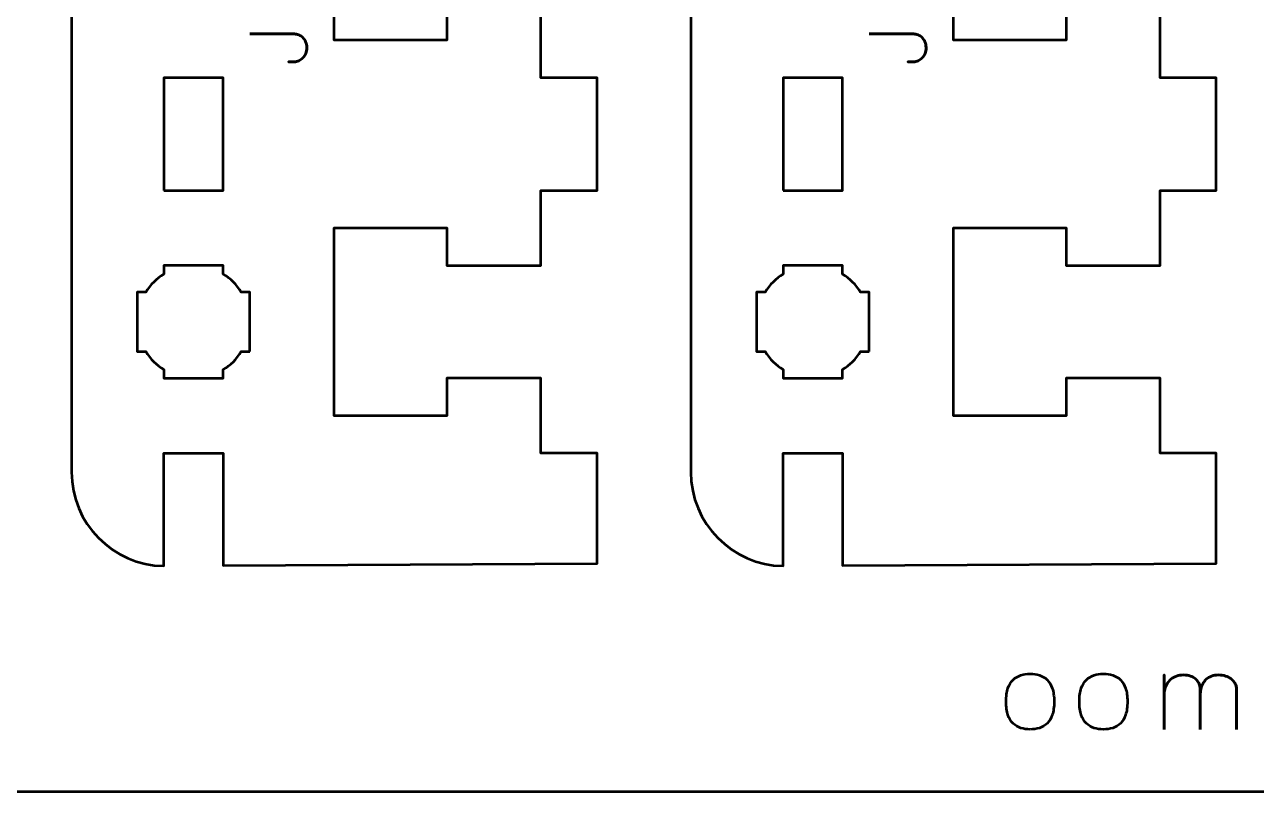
# Model space of a CAD drawing. Header units: centimetres. Extents: x -21 to 0, y -29.7 to 0.
# Drawn here: x -10.5 to -3.94, y -29.7 to -25.62 of the extents above; entities that cross this region are included whole.
import ezdxf

# ---------------------------------------------------------------- set-up
doc = ezdxf.new("R2010")
doc.units = ezdxf.units.CM
doc.header["$MEASUREMENT"] = 0
doc.layers.add('Layer 1', color=7, linetype='Continuous')

msp = doc.modelspace()

# ---------------------------------------------------------------- linework, layer by layer
at = {"layer": 'Layer 1', "color": 1, "lineweight": 53}
msp.add_open_spline([(-21.00003, -29.19995), (-21.00003, -29.19995), (-21.00003, -0.49992), (-21.00003, -0.49992), (-21.00003, -0.49992), (-21.00003, -0.22295), (-20.77694, 0.00004), (-20.49994, 0.00004), (-20.49994, 0.00004), (-20.49994, 0.00004), (-0.50008, 0.00004), (-0.50008, 0.00004), (-0.50008, 0.00004), (-0.22294, 0.00004), (0.00002, -0.22295), (0.00002, -0.49992), (0.00002, -0.49992), (0.00002, -0.49992), (0.00002, -29.19995), (0.00002, -29.19995), (0.00002, -29.19995), (0.00002, -29.47695), (-0.22294, -29.70004), (-0.50008, -29.70004), (-0.50008, -29.70004), (-0.50008, -29.70004), (-20.49994, -29.70004), (-20.49994, -29.70004), (-20.49994, -29.70004), (-20.77694, -29.70004), (-21.00003, -29.47695), (-21.00003, -29.19995)], degree=3, knots=[0, 0, 0, 0, 0.125, 0.125, 0.125, 0.125, 0.25, 0.25, 0.25, 0.25, 0.375, 0.375, 0.375, 0.375, 0.5, 0.5, 0.5, 0.5, 0.625, 0.625, 0.625, 0.625, 0.75, 0.75, 0.75, 0.75, 0.875, 0.875, 0.875, 0.875, 1, 1, 1, 1], dxfattribs=at)
at = {"layer": 'Layer 1', "lineweight": 53}
for points, knots in [([(-10.24999, -28.00011), (-10.24999, -28.27327), (-10.03079, -28.49533), (-9.75874, -28.50001), (-9.75874, -28.50001), (-9.75874, -28.50001), (-9.75874, -27.90011), (-9.75874, -27.90011), (-9.75874, -27.90011), (-9.75874, -27.90011), (-9.44124, -27.90011), (-9.44124, -27.90011), (-9.44124, -27.90011), (-9.44124, -27.90011), (-9.44124, -28.49819), (-9.44124, -28.49819), (-9.44124, -28.49819), (-9.44124, -28.49819), (-7.44999, -28.48761), (-7.44999, -28.48761), (-7.44999, -28.48761), (-7.44999, -28.48761), (-7.44999, -27.90011), (-7.44999, -27.90011), (-7.44999, -27.90011), (-7.44999, -27.90011), (-7.74999, -27.90011), (-7.74999, -27.90011), (-7.74999, -27.90011), (-7.74999, -27.90011), (-7.74999, -27.5001), (-7.74999, -27.5001), (-7.74999, -27.5001), (-7.74999, -27.5001), (-8.24999, -27.5001), (-8.24999, -27.5001), (-8.24999, -27.5001), (-8.24999, -27.5001), (-8.25, -27.7001), (-8.25, -27.7001), (-8.25, -27.7001), (-8.25, -27.7001), (-8.84999, -27.7001), (-8.84999, -27.7001), (-8.84999, -27.7001), (-8.84999, -27.31677), (-8.84999, -27.08342), (-8.84999, -26.70009), (-8.84999, -26.70009), (-8.84999, -26.70009), (-8.25, -26.70009), (-8.25, -26.70009), (-8.25, -26.70009), (-8.25, -26.70009), (-8.24999, -26.90009), (-8.24999, -26.90009), (-8.24999, -26.90009), (-8.24999, -26.90009), (-7.74998, -26.90009), (-7.74998, -26.90009), (-7.74998, -26.90009), (-7.74998, -26.90009), (-7.74999, -26.50008), (-7.74999, -26.50008), (-7.74999, -26.50008), (-7.74999, -26.50008), (-7.44999, -26.50008), (-7.44999, -26.50008), (-7.44999, -26.50008), (-7.44999, -26.50008), (-7.44999, -25.90007), (-7.44999, -25.90007), (-7.44999, -25.90007), (-7.44999, -25.90007), (-7.74999, -25.90007), (-7.74999, -25.90007), (-7.74999, -25.90007), (-7.74999, -25.90007), (-7.74999, -25.50007), (-7.74999, -25.50007), (-7.74999, -25.50007), (-7.74999, -25.50007), (-8.24999, -25.50007), (-8.24999, -25.50007), (-8.24999, -25.50007), (-8.24999, -25.50007), (-8.25, -25.70007), (-8.25, -25.70007), (-8.25, -25.70007), (-8.25, -25.70007), (-8.84999, -25.70007), (-8.84999, -25.70007), (-8.84999, -25.70007), (-8.84999, -25.31673), (-8.84999, -25.08339), (-8.84999, -24.70005), (-8.84999, -24.70005), (-8.84999, -24.70005), (-8.25, -24.70005), (-8.25, -24.70005), (-8.25, -24.70005), (-8.25, -24.70005), (-8.24999, -24.90005), (-8.24999, -24.90005), (-8.24999, -24.90005), (-8.24999, -24.90005), (-7.74998, -24.90005), (-7.74998, -24.90005), (-7.74998, -24.90005), (-7.74998, -24.90005), (-7.74999, -24.50005), (-7.74999, -24.50005), (-7.74999, -24.50005), (-7.74999, -24.50005), (-7.44999, -24.50005), (-7.44999, -24.50005), (-7.44999, -24.50005), (-7.44999, -24.50005), (-7.44999, -23.90004), (-7.44999, -23.90004), (-7.44999, -23.90004), (-7.44999, -23.90004), (-7.74999, -23.90004), (-7.74999, -23.90004), (-7.74999, -23.90004), (-7.74999, -23.90004), (-7.74999, -23.50003), (-7.74999, -23.50003), (-7.74999, -23.50003), (-7.74999, -23.50003), (-8.24999, -23.50003), (-8.24999, -23.50003), (-8.24999, -23.50003), (-8.24999, -23.50003), (-8.25, -23.70003), (-8.25, -23.70003), (-8.25, -23.70003), (-8.25, -23.70003), (-8.84999, -23.70003), (-8.84999, -23.70003), (-8.84999, -23.70003), (-8.84999, -23.3167), (-8.84999, -23.08335), (-8.84999, -22.70002), (-8.84999, -22.70002), (-8.84999, -22.70002), (-8.25, -22.70002), (-8.25, -22.70002), (-8.25, -22.70002), (-8.25, -22.70002), (-8.24999, -22.90002), (-8.24999, -22.90002), (-8.24999, -22.90002), (-8.24999, -22.90002), (-7.74998, -22.90002), (-7.74998, -22.90002), (-7.74998, -22.90002), (-7.74998, -22.90002), (-7.74999, -22.50001), (-7.74999, -22.50001), (-7.74999, -22.50001), (-7.74999, -22.50001), (-7.44999, -22.50001), (-7.44999, -22.50001), (-7.44999, -22.50001), (-7.44999, -22.50001), (-7.44999, -21.9), (-7.44999, -21.9), (-7.44999, -21.9), (-7.44999, -21.9), (-7.74999, -21.9), (-7.74999, -21.9), (-7.74999, -21.9), (-7.74999, -21.9), (-7.74998, -21.9), (-7.74998, -21.9), (-7.74998, -21.9), (-7.74998, -21.9), (-9.44124, -21.9), (-9.44124, -21.9), (-9.44124, -21.9), (-9.44124, -21.9), (-9.44124, -22.50001), (-9.44124, -22.50001), (-9.44124, -22.50001), (-9.44124, -22.50001), (-9.75874, -22.50001), (-9.75874, -22.50001), (-9.75874, -22.50001), (-9.75874, -22.50001), (-9.75874, -21.90011), (-9.75874, -21.90011), (-9.75874, -21.90011), (-10.03079, -21.90479), (-10.24999, -22.12685), (-10.24999, -22.40001)], [0, 0, 0, 0, 0.0204082, 0.0204082, 0.0204082, 0.0204082, 0.0408163, 0.0408163, 0.0408163, 0.0408163, 0.0612245, 0.0612245, 0.0612245, 0.0612245, 0.0816327, 0.0816327, 0.0816327, 0.0816327, 0.1020408, 0.1020408, 0.1020408, 0.1020408, 0.122449, 0.122449, 0.122449, 0.122449, 0.1428571, 0.1428571, 0.1428571, 0.1428571, 0.1632653, 0.1632653, 0.1632653, 0.1632653, 0.1836735, 0.1836735, 0.1836735, 0.1836735, 0.2040816, 0.2040816, 0.2040816, 0.2040816, 0.2244898, 0.2244898, 0.2244898, 0.2244898, 0.244898, 0.244898, 0.244898, 0.244898, 0.2653061, 0.2653061, 0.2653061, 0.2653061, 0.2857143, 0.2857143, 0.2857143, 0.2857143, 0.3061224, 0.3061224, 0.3061224, 0.3061224, 0.3265306, 0.3265306, 0.3265306, 0.3265306, 0.3469388, 0.3469388, 0.3469388, 0.3469388, 0.3673469, 0.3673469, 0.3673469, 0.3673469, 0.3877551, 0.3877551, 0.3877551, 0.3877551, 0.4081633, 0.4081633, 0.4081633, 0.4081633, 0.4285714, 0.4285714, 0.4285714, 0.4285714, 0.4489796, 0.4489796, 0.4489796, 0.4489796, 0.4693878, 0.4693878, 0.4693878, 0.4693878, 0.4897959, 0.4897959, 0.4897959, 0.4897959, 0.5102041, 0.5102041, 0.5102041, 0.5102041, 0.5306122, 0.5306122, 0.5306122, 0.5306122, 0.5510204, 0.5510204, 0.5510204, 0.5510204, 0.5714286, 0.5714286, 0.5714286, 0.5714286, 0.5918367, 0.5918367, 0.5918367, 0.5918367, 0.6122449, 0.6122449, 0.6122449, 0.6122449, 0.6326531, 0.6326531, 0.6326531, 0.6326531, 0.6530612, 0.6530612, 0.6530612, 0.6530612, 0.6734694, 0.6734694, 0.6734694, 0.6734694, 0.6938776, 0.6938776, 0.6938776, 0.6938776, 0.7142857, 0.7142857, 0.7142857, 0.7142857, 0.7346939, 0.7346939, 0.7346939, 0.7346939, 0.755102, 0.755102, 0.755102, 0.755102, 0.7755102, 0.7755102, 0.7755102, 0.7755102, 0.7959184, 0.7959184, 0.7959184, 0.7959184, 0.8163265, 0.8163265, 0.8163265, 0.8163265, 0.8367347, 0.8367347, 0.8367347, 0.8367347, 0.8571429, 0.8571429, 0.8571429, 0.8571429, 0.877551, 0.877551, 0.877551, 0.877551, 0.8979592, 0.8979592, 0.8979592, 0.8979592, 0.9183673, 0.9183673, 0.9183673, 0.9183673, 0.9387755, 0.9387755, 0.9387755, 0.9387755, 0.9591837, 0.9591837, 0.9591837, 0.9591837, 0.9795918, 0.9795918, 0.9795918, 0.9795918, 1, 1, 1, 1]), ([(-6.94999, -28.00011), (-6.94999, -28.27327), (-6.73079, -28.49533), (-6.45874, -28.50001), (-6.45874, -28.50001), (-6.45874, -28.50001), (-6.45874, -27.90011), (-6.45874, -27.90011), (-6.45874, -27.90011), (-6.45874, -27.90011), (-6.14124, -27.90011), (-6.14124, -27.90011), (-6.14124, -27.90011), (-6.14124, -27.90011), (-6.14124, -28.49819), (-6.14124, -28.49819), (-6.14124, -28.49819), (-6.14124, -28.49819), (-4.14999, -28.48761), (-4.14999, -28.48761), (-4.14999, -28.48761), (-4.14999, -28.48761), (-4.14999, -27.90011), (-4.14999, -27.90011), (-4.14999, -27.90011), (-4.14999, -27.90011), (-4.44999, -27.90011), (-4.44999, -27.90011), (-4.44999, -27.90011), (-4.44999, -27.90011), (-4.44999, -27.5001), (-4.44999, -27.5001), (-4.44999, -27.5001), (-4.44999, -27.5001), (-4.94999, -27.5001), (-4.94999, -27.5001), (-4.94999, -27.5001), (-4.94999, -27.5001), (-4.95, -27.7001), (-4.95, -27.7001), (-4.95, -27.7001), (-4.95, -27.7001), (-5.54999, -27.7001), (-5.54999, -27.7001), (-5.54999, -27.7001), (-5.54999, -27.31677), (-5.54999, -27.08342), (-5.54999, -26.70009), (-5.54999, -26.70009), (-5.54999, -26.70009), (-4.95, -26.70009), (-4.95, -26.70009), (-4.95, -26.70009), (-4.95, -26.70009), (-4.94999, -26.90009), (-4.94999, -26.90009), (-4.94999, -26.90009), (-4.94999, -26.90009), (-4.44998, -26.90009), (-4.44998, -26.90009), (-4.44998, -26.90009), (-4.44998, -26.90009), (-4.44999, -26.50008), (-4.44999, -26.50008), (-4.44999, -26.50008), (-4.44999, -26.50008), (-4.14999, -26.50008), (-4.14999, -26.50008), (-4.14999, -26.50008), (-4.14999, -26.50008), (-4.14999, -25.90007), (-4.14999, -25.90007), (-4.14999, -25.90007), (-4.14999, -25.90007), (-4.44999, -25.90007), (-4.44999, -25.90007), (-4.44999, -25.90007), (-4.44999, -25.90007), (-4.44999, -25.50007), (-4.44999, -25.50007), (-4.44999, -25.50007), (-4.44999, -25.50007), (-4.94999, -25.50007), (-4.94999, -25.50007), (-4.94999, -25.50007), (-4.94999, -25.50007), (-4.95, -25.70007), (-4.95, -25.70007), (-4.95, -25.70007), (-4.95, -25.70007), (-5.54999, -25.70007), (-5.54999, -25.70007), (-5.54999, -25.70007), (-5.54999, -25.31673), (-5.54999, -25.08339), (-5.54999, -24.70005), (-5.54999, -24.70005), (-5.54999, -24.70005), (-4.95, -24.70005), (-4.95, -24.70005), (-4.95, -24.70005), (-4.95, -24.70005), (-4.94999, -24.90005), (-4.94999, -24.90005), (-4.94999, -24.90005), (-4.94999, -24.90005), (-4.44998, -24.90005), (-4.44998, -24.90005), (-4.44998, -24.90005), (-4.44998, -24.90005), (-4.44999, -24.50005), (-4.44999, -24.50005), (-4.44999, -24.50005), (-4.44999, -24.50005), (-4.14999, -24.50005), (-4.14999, -24.50005), (-4.14999, -24.50005), (-4.14999, -24.50005), (-4.14999, -23.90004), (-4.14999, -23.90004), (-4.14999, -23.90004), (-4.14999, -23.90004), (-4.44999, -23.90004), (-4.44999, -23.90004), (-4.44999, -23.90004), (-4.44999, -23.90004), (-4.44999, -23.50003), (-4.44999, -23.50003), (-4.44999, -23.50003), (-4.44999, -23.50003), (-4.94999, -23.50003), (-4.94999, -23.50003), (-4.94999, -23.50003), (-4.94999, -23.50003), (-4.95, -23.70003), (-4.95, -23.70003), (-4.95, -23.70003), (-4.95, -23.70003), (-5.54999, -23.70003), (-5.54999, -23.70003), (-5.54999, -23.70003), (-5.54999, -23.3167), (-5.54999, -23.08335), (-5.54999, -22.70002), (-5.54999, -22.70002), (-5.54999, -22.70002), (-4.95, -22.70002), (-4.95, -22.70002), (-4.95, -22.70002), (-4.95, -22.70002), (-4.94999, -22.90002), (-4.94999, -22.90002), (-4.94999, -22.90002), (-4.94999, -22.90002), (-4.44998, -22.90002), (-4.44998, -22.90002), (-4.44998, -22.90002), (-4.44998, -22.90002), (-4.44999, -22.50001), (-4.44999, -22.50001), (-4.44999, -22.50001), (-4.44999, -22.50001), (-4.14999, -22.50001), (-4.14999, -22.50001), (-4.14999, -22.50001), (-4.14999, -22.50001), (-4.14999, -21.9), (-4.14999, -21.9), (-4.14999, -21.9), (-4.14999, -21.9), (-4.44999, -21.9), (-4.44999, -21.9), (-4.44999, -21.9), (-4.44999, -21.9), (-4.44998, -21.9), (-4.44998, -21.9), (-4.44998, -21.9), (-4.44998, -21.9), (-6.14124, -21.9), (-6.14124, -21.9), (-6.14124, -21.9), (-6.14124, -21.9), (-6.14124, -22.50001), (-6.14124, -22.50001), (-6.14124, -22.50001), (-6.14124, -22.50001), (-6.45874, -22.50001), (-6.45874, -22.50001), (-6.45874, -22.50001), (-6.45874, -22.50001), (-6.45874, -21.90011), (-6.45874, -21.90011), (-6.45874, -21.90011), (-6.73079, -21.90479), (-6.94999, -22.12685), (-6.94999, -22.40001)], [0, 0, 0, 0, 0.0204082, 0.0204082, 0.0204082, 0.0204082, 0.0408163, 0.0408163, 0.0408163, 0.0408163, 0.0612245, 0.0612245, 0.0612245, 0.0612245, 0.0816327, 0.0816327, 0.0816327, 0.0816327, 0.1020408, 0.1020408, 0.1020408, 0.1020408, 0.122449, 0.122449, 0.122449, 0.122449, 0.1428571, 0.1428571, 0.1428571, 0.1428571, 0.1632653, 0.1632653, 0.1632653, 0.1632653, 0.1836735, 0.1836735, 0.1836735, 0.1836735, 0.2040816, 0.2040816, 0.2040816, 0.2040816, 0.2244898, 0.2244898, 0.2244898, 0.2244898, 0.244898, 0.244898, 0.244898, 0.244898, 0.2653061, 0.2653061, 0.2653061, 0.2653061, 0.2857143, 0.2857143, 0.2857143, 0.2857143, 0.3061224, 0.3061224, 0.3061224, 0.3061224, 0.3265306, 0.3265306, 0.3265306, 0.3265306, 0.3469388, 0.3469388, 0.3469388, 0.3469388, 0.3673469, 0.3673469, 0.3673469, 0.3673469, 0.3877551, 0.3877551, 0.3877551, 0.3877551, 0.4081633, 0.4081633, 0.4081633, 0.4081633, 0.4285714, 0.4285714, 0.4285714, 0.4285714, 0.4489796, 0.4489796, 0.4489796, 0.4489796, 0.4693878, 0.4693878, 0.4693878, 0.4693878, 0.4897959, 0.4897959, 0.4897959, 0.4897959, 0.5102041, 0.5102041, 0.5102041, 0.5102041, 0.5306122, 0.5306122, 0.5306122, 0.5306122, 0.5510204, 0.5510204, 0.5510204, 0.5510204, 0.5714286, 0.5714286, 0.5714286, 0.5714286, 0.5918367, 0.5918367, 0.5918367, 0.5918367, 0.6122449, 0.6122449, 0.6122449, 0.6122449, 0.6326531, 0.6326531, 0.6326531, 0.6326531, 0.6530612, 0.6530612, 0.6530612, 0.6530612, 0.6734694, 0.6734694, 0.6734694, 0.6734694, 0.6938776, 0.6938776, 0.6938776, 0.6938776, 0.7142857, 0.7142857, 0.7142857, 0.7142857, 0.7346939, 0.7346939, 0.7346939, 0.7346939, 0.755102, 0.755102, 0.755102, 0.755102, 0.7755102, 0.7755102, 0.7755102, 0.7755102, 0.7959184, 0.7959184, 0.7959184, 0.7959184, 0.8163265, 0.8163265, 0.8163265, 0.8163265, 0.8367347, 0.8367347, 0.8367347, 0.8367347, 0.8571429, 0.8571429, 0.8571429, 0.8571429, 0.877551, 0.877551, 0.877551, 0.877551, 0.8979592, 0.8979592, 0.8979592, 0.8979592, 0.9183673, 0.9183673, 0.9183673, 0.9183673, 0.9387755, 0.9387755, 0.9387755, 0.9387755, 0.9591837, 0.9591837, 0.9591837, 0.9591837, 0.9795918, 0.9795918, 0.9795918, 0.9795918, 1, 1, 1, 1]), ([(-9.75874, -26.50008), (-9.75874, -26.50008), (-9.75874, -25.90007), (-9.75874, -25.90007), (-9.75874, -25.90007), (-9.75874, -25.90007), (-9.44124, -25.90007), (-9.44124, -25.90007), (-9.44124, -25.90007), (-9.44124, -25.90007), (-9.44124, -26.50008), (-9.44124, -26.50008), (-9.44124, -26.50008), (-9.44124, -26.50008), (-9.75874, -26.50008), (-9.75874, -26.50008)], [0, 0, 0, 0, 0.25, 0.25, 0.25, 0.25, 0.5, 0.5, 0.5, 0.5, 0.75, 0.75, 0.75, 0.75, 1, 1, 1, 1]), ([(-6.45874, -26.50008), (-6.45874, -26.50008), (-6.45874, -25.90007), (-6.45874, -25.90007), (-6.45874, -25.90007), (-6.45874, -25.90007), (-6.14124, -25.90007), (-6.14124, -25.90007), (-6.14124, -25.90007), (-6.14124, -25.90007), (-6.14124, -26.50008), (-6.14124, -26.50008), (-6.14124, -26.50008), (-6.14124, -26.50008), (-6.45874, -26.50008), (-6.45874, -26.50008)], [0, 0, 0, 0, 0.25, 0.25, 0.25, 0.25, 0.5, 0.5, 0.5, 0.5, 0.75, 0.75, 0.75, 0.75, 1, 1, 1, 1]), ([(-9.29999, -27.35885), (-9.29999, -27.35885), (-9.34543, -27.35885), (-9.34543, -27.35885), (-9.34543, -27.35885), (-9.36966, -27.39761), (-9.40249, -27.43043), (-9.44124, -27.45466), (-9.44124, -27.45466), (-9.44124, -27.45466), (-9.44124, -27.5001), (-9.44124, -27.5001), (-9.44124, -27.5001), (-9.44124, -27.5001), (-9.59999, -27.5001), (-9.59999, -27.5001), (-9.59999, -27.5001), (-9.59999, -27.5001), (-9.75874, -27.5001), (-9.75874, -27.5001), (-9.75874, -27.5001), (-9.75874, -27.5001), (-9.75874, -27.45466), (-9.75874, -27.45466), (-9.75874, -27.45466), (-9.79749, -27.43043), (-9.83032, -27.39761), (-9.85455, -27.35885), (-9.85455, -27.35885), (-9.85455, -27.35885), (-9.89999, -27.35885), (-9.89999, -27.35885), (-9.89999, -27.35885), (-9.89999, -27.35885), (-9.89999, -27.20009), (-9.89999, -27.20009), (-9.89999, -27.20009), (-9.89999, -27.20009), (-9.89999, -27.04134), (-9.89999, -27.04134), (-9.89999, -27.04134), (-9.89999, -27.04134), (-9.85455, -27.04134), (-9.85455, -27.04134), (-9.85455, -27.04134), (-9.83032, -27.00258), (-9.79749, -26.96976), (-9.75874, -26.94553), (-9.75874, -26.94553), (-9.75874, -26.94553), (-9.75874, -26.90009), (-9.75874, -26.90009), (-9.75874, -26.90009), (-9.75874, -26.90009), (-9.59999, -26.90009), (-9.59999, -26.90009), (-9.59999, -26.90009), (-9.59999, -26.90009), (-9.44124, -26.90009), (-9.44124, -26.90009), (-9.44124, -26.90009), (-9.44124, -26.90009), (-9.44124, -26.94553), (-9.44124, -26.94553), (-9.44124, -26.94553), (-9.40249, -26.96976), (-9.36966, -27.00258), (-9.34543, -27.04134), (-9.34543, -27.04134), (-9.34543, -27.04134), (-9.29999, -27.04134), (-9.29999, -27.04134), (-9.29999, -27.04134), (-9.29999, -27.04134), (-9.29999, -27.20009), (-9.29999, -27.20009), (-9.29999, -27.20009), (-9.29999, -27.20009), (-9.29999, -27.35885), (-9.29999, -27.35885)], [0, 0, 0, 0, 0.05, 0.05, 0.05, 0.05, 0.1, 0.1, 0.1, 0.1, 0.15, 0.15, 0.15, 0.15, 0.2, 0.2, 0.2, 0.2, 0.25, 0.25, 0.25, 0.25, 0.3, 0.3, 0.3, 0.3, 0.35, 0.35, 0.35, 0.35, 0.4, 0.4, 0.4, 0.4, 0.45, 0.45, 0.45, 0.45, 0.5, 0.5, 0.5, 0.5, 0.55, 0.55, 0.55, 0.55, 0.6, 0.6, 0.6, 0.6, 0.65, 0.65, 0.65, 0.65, 0.7, 0.7, 0.7, 0.7, 0.75, 0.75, 0.75, 0.75, 0.8, 0.8, 0.8, 0.8, 0.85, 0.85, 0.85, 0.85, 0.9, 0.9, 0.9, 0.9, 0.95, 0.95, 0.95, 0.95, 1, 1, 1, 1]), ([(-5.99999, -27.35885), (-5.99999, -27.35885), (-6.04543, -27.35885), (-6.04543, -27.35885), (-6.04543, -27.35885), (-6.06966, -27.39761), (-6.10249, -27.43043), (-6.14124, -27.45466), (-6.14124, -27.45466), (-6.14124, -27.45466), (-6.14124, -27.5001), (-6.14124, -27.5001), (-6.14124, -27.5001), (-6.14124, -27.5001), (-6.29999, -27.5001), (-6.29999, -27.5001), (-6.29999, -27.5001), (-6.29999, -27.5001), (-6.45874, -27.5001), (-6.45874, -27.5001), (-6.45874, -27.5001), (-6.45874, -27.5001), (-6.45874, -27.45466), (-6.45874, -27.45466), (-6.45874, -27.45466), (-6.49749, -27.43043), (-6.53032, -27.39761), (-6.55455, -27.35885), (-6.55455, -27.35885), (-6.55455, -27.35885), (-6.59999, -27.35885), (-6.59999, -27.35885), (-6.59999, -27.35885), (-6.59999, -27.35885), (-6.59999, -27.20009), (-6.59999, -27.20009), (-6.59999, -27.20009), (-6.59999, -27.20009), (-6.59999, -27.04134), (-6.59999, -27.04134), (-6.59999, -27.04134), (-6.59999, -27.04134), (-6.55455, -27.04134), (-6.55455, -27.04134), (-6.55455, -27.04134), (-6.53032, -27.00258), (-6.49749, -26.96976), (-6.45874, -26.94553), (-6.45874, -26.94553), (-6.45874, -26.94553), (-6.45874, -26.90009), (-6.45874, -26.90009), (-6.45874, -26.90009), (-6.45874, -26.90009), (-6.29999, -26.90009), (-6.29999, -26.90009), (-6.29999, -26.90009), (-6.29999, -26.90009), (-6.14124, -26.90009), (-6.14124, -26.90009), (-6.14124, -26.90009), (-6.14124, -26.90009), (-6.14124, -26.94553), (-6.14124, -26.94553), (-6.14124, -26.94553), (-6.10249, -26.96976), (-6.06966, -27.00258), (-6.04543, -27.04134), (-6.04543, -27.04134), (-6.04543, -27.04134), (-5.99999, -27.04134), (-5.99999, -27.04134), (-5.99999, -27.04134), (-5.99999, -27.04134), (-5.99999, -27.20009), (-5.99999, -27.20009), (-5.99999, -27.20009), (-5.99999, -27.20009), (-5.99999, -27.35885), (-5.99999, -27.35885)], [0, 0, 0, 0, 0.05, 0.05, 0.05, 0.05, 0.1, 0.1, 0.1, 0.1, 0.15, 0.15, 0.15, 0.15, 0.2, 0.2, 0.2, 0.2, 0.25, 0.25, 0.25, 0.25, 0.3, 0.3, 0.3, 0.3, 0.35, 0.35, 0.35, 0.35, 0.4, 0.4, 0.4, 0.4, 0.45, 0.45, 0.45, 0.45, 0.5, 0.5, 0.5, 0.5, 0.55, 0.55, 0.55, 0.55, 0.6, 0.6, 0.6, 0.6, 0.65, 0.65, 0.65, 0.65, 0.7, 0.7, 0.7, 0.7, 0.75, 0.75, 0.75, 0.75, 0.8, 0.8, 0.8, 0.8, 0.85, 0.85, 0.85, 0.85, 0.9, 0.9, 0.9, 0.9, 0.95, 0.95, 0.95, 0.95, 1, 1, 1, 1])]:
    msp.add_open_spline(points, degree=3, knots=knots, dxfattribs=at)
at = {"layer": 'Layer 1', "color": 3, "lineweight": 53}
for points in [[(-10.24999, -22.40001), (-10.24999, -22.40001), (-10.24999, -28.00011), (-10.24999, -28.00011)], [(-6.94999, -22.40001), (-6.94999, -22.40001), (-6.94999, -28.00011), (-6.94999, -28.00011)]]:
    msp.add_open_spline(points, degree=3, dxfattribs=at)
at = {"layer": 'Layer 1', "color": 5, "lineweight": 53}
for points, knots in [([(-9.29964, -25.66679), (-9.29964, -25.66679), (-9.06257, -25.66721), (-9.06257, -25.66721), (-9.06257, -25.66721), (-9.05488, -25.66721), (-9.04712, -25.66884), (-9.03943, -25.67194), (-9.03943, -25.67194), (-9.03167, -25.67512), (-9.02461, -25.67977), (-9.01812, -25.68591), (-9.01812, -25.68591), (-9.0117, -25.69212), (-9.00648, -25.69967), (-9.0026, -25.70863), (-9.0026, -25.70863), (-8.99865, -25.71766), (-8.99667, -25.72796), (-8.99653, -25.7396), (-8.99653, -25.7396), (-8.99653, -25.75125), (-8.99844, -25.76176), (-9.00218, -25.77107), (-9.00218, -25.77107), (-9.00599, -25.78039), (-9.01107, -25.78836), (-9.01749, -25.79492), (-9.01749, -25.79492), (-9.02391, -25.80155), (-9.03096, -25.80656), (-9.0388, -25.81009), (-9.0388, -25.81009), (-9.04663, -25.81362), (-9.05453, -25.81538), (-9.06257, -25.81538), (-9.06257, -25.81538), (-9.06257, -25.81538), (-9.0939, -25.81538), (-9.0939, -25.81538), (-9.0939, -25.81538), (-9.0939, -25.81538), (-9.06257, -25.81538), (-9.06257, -25.81538), (-9.06257, -25.81538), (-9.05453, -25.81538), (-9.04663, -25.81362), (-9.0388, -25.81009), (-9.0388, -25.81009), (-9.03096, -25.80656), (-9.02391, -25.80155), (-9.01749, -25.79492), (-9.01749, -25.79492), (-9.01107, -25.78836), (-9.00599, -25.78039), (-9.00218, -25.77107), (-9.00218, -25.77107), (-8.99844, -25.76176), (-8.99653, -25.75125), (-8.99653, -25.7396), (-8.99653, -25.7396), (-8.99667, -25.72796), (-8.99865, -25.71766), (-9.0026, -25.70863), (-9.0026, -25.70863), (-9.00648, -25.69967), (-9.0117, -25.69212), (-9.01812, -25.68591), (-9.01812, -25.68591), (-9.02461, -25.67977), (-9.03167, -25.67512), (-9.03943, -25.67194), (-9.03943, -25.67194), (-9.04712, -25.66884), (-9.05488, -25.66721), (-9.06257, -25.66721), (-9.06257, -25.66721), (-9.06257, -25.66721), (-9.29964, -25.66679), (-9.29964, -25.66679)], [0, 0, 0, 0, 0.05, 0.05, 0.05, 0.05, 0.1, 0.1, 0.1, 0.1, 0.15, 0.15, 0.15, 0.15, 0.2, 0.2, 0.2, 0.2, 0.25, 0.25, 0.25, 0.25, 0.3, 0.3, 0.3, 0.3, 0.35, 0.35, 0.35, 0.35, 0.4, 0.4, 0.4, 0.4, 0.45, 0.45, 0.45, 0.45, 0.5, 0.5, 0.5, 0.5, 0.55, 0.55, 0.55, 0.55, 0.6, 0.6, 0.6, 0.6, 0.65, 0.65, 0.65, 0.65, 0.7, 0.7, 0.7, 0.7, 0.75, 0.75, 0.75, 0.75, 0.8, 0.8, 0.8, 0.8, 0.85, 0.85, 0.85, 0.85, 0.9, 0.9, 0.9, 0.9, 0.95, 0.95, 0.95, 0.95, 1, 1, 1, 1]), ([(-5.99964, -25.66679), (-5.99964, -25.66679), (-5.76257, -25.66721), (-5.76257, -25.66721), (-5.76257, -25.66721), (-5.75488, -25.66721), (-5.74712, -25.66884), (-5.73943, -25.67194), (-5.73943, -25.67194), (-5.73167, -25.67512), (-5.72461, -25.67977), (-5.71812, -25.68591), (-5.71812, -25.68591), (-5.7117, -25.69212), (-5.70648, -25.69967), (-5.7026, -25.70863), (-5.7026, -25.70863), (-5.69865, -25.71766), (-5.69667, -25.72796), (-5.69653, -25.7396), (-5.69653, -25.7396), (-5.69653, -25.75125), (-5.69844, -25.76176), (-5.70218, -25.77107), (-5.70218, -25.77107), (-5.70599, -25.78039), (-5.71107, -25.78836), (-5.71749, -25.79492), (-5.71749, -25.79492), (-5.72391, -25.80155), (-5.73096, -25.80656), (-5.7388, -25.81009), (-5.7388, -25.81009), (-5.74663, -25.81362), (-5.75453, -25.81538), (-5.76257, -25.81538), (-5.76257, -25.81538), (-5.76257, -25.81538), (-5.7939, -25.81538), (-5.7939, -25.81538), (-5.7939, -25.81538), (-5.7939, -25.81538), (-5.76257, -25.81538), (-5.76257, -25.81538), (-5.76257, -25.81538), (-5.75453, -25.81538), (-5.74663, -25.81362), (-5.7388, -25.81009), (-5.7388, -25.81009), (-5.73096, -25.80656), (-5.72391, -25.80155), (-5.71749, -25.79492), (-5.71749, -25.79492), (-5.71107, -25.78836), (-5.70599, -25.78039), (-5.70218, -25.77107), (-5.70218, -25.77107), (-5.69844, -25.76176), (-5.69653, -25.75125), (-5.69653, -25.7396), (-5.69653, -25.7396), (-5.69667, -25.72796), (-5.69865, -25.71766), (-5.7026, -25.70863), (-5.7026, -25.70863), (-5.70648, -25.69967), (-5.7117, -25.69212), (-5.71812, -25.68591), (-5.71812, -25.68591), (-5.72461, -25.67977), (-5.73167, -25.67512), (-5.73943, -25.67194), (-5.73943, -25.67194), (-5.74712, -25.66884), (-5.75488, -25.66721), (-5.76257, -25.66721), (-5.76257, -25.66721), (-5.76257, -25.66721), (-5.99964, -25.66679), (-5.99964, -25.66679)], [0, 0, 0, 0, 0.05, 0.05, 0.05, 0.05, 0.1, 0.1, 0.1, 0.1, 0.15, 0.15, 0.15, 0.15, 0.2, 0.2, 0.2, 0.2, 0.25, 0.25, 0.25, 0.25, 0.3, 0.3, 0.3, 0.3, 0.35, 0.35, 0.35, 0.35, 0.4, 0.4, 0.4, 0.4, 0.45, 0.45, 0.45, 0.45, 0.5, 0.5, 0.5, 0.5, 0.55, 0.55, 0.55, 0.55, 0.6, 0.6, 0.6, 0.6, 0.65, 0.65, 0.65, 0.65, 0.7, 0.7, 0.7, 0.7, 0.75, 0.75, 0.75, 0.75, 0.8, 0.8, 0.8, 0.8, 0.85, 0.85, 0.85, 0.85, 0.9, 0.9, 0.9, 0.9, 0.95, 0.95, 0.95, 0.95, 1, 1, 1, 1]), ([(-5.14221, -29.36992), (-5.12443, -29.37001), (-5.10788, -29.36776), (-5.09245, -29.36296), (-5.09245, -29.36296), (-5.07702, -29.35816), (-5.06338, -29.35016), (-5.05171, -29.33897), (-5.05171, -29.33897), (-5.03995, -29.32778), (-5.03083, -29.31263), (-5.02415, -29.29344), (-5.02415, -29.29344), (-5.01757, -29.27434), (-5.01418, -29.25054), (-5.01408, -29.22204), (-5.01408, -29.22204), (-5.01418, -29.19363), (-5.01757, -29.16992), (-5.02415, -29.15092), (-5.02415, -29.15092), (-5.03083, -29.13191), (-5.03995, -29.11677), (-5.05171, -29.10557), (-5.05171, -29.10557), (-5.06338, -29.09447), (-5.07702, -29.08648), (-5.09245, -29.08168), (-5.09245, -29.08168), (-5.10788, -29.07688), (-5.12443, -29.07462), (-5.14221, -29.07472), (-5.14221, -29.07472), (-5.1598, -29.07462), (-5.17636, -29.07688), (-5.19179, -29.08168), (-5.19179, -29.08168), (-5.20722, -29.08648), (-5.22076, -29.09447), (-5.23252, -29.10557), (-5.23252, -29.10557), (-5.24428, -29.11677), (-5.2535, -29.13191), (-5.26018, -29.15092), (-5.26018, -29.15092), (-5.26686, -29.16992), (-5.27025, -29.19363), (-5.27034, -29.22204), (-5.27034, -29.22204), (-5.27025, -29.25054), (-5.26686, -29.27434), (-5.26018, -29.29344), (-5.26018, -29.29344), (-5.2535, -29.31263), (-5.24428, -29.32778), (-5.23252, -29.33897), (-5.23252, -29.33897), (-5.22076, -29.35016), (-5.20722, -29.35816), (-5.19179, -29.36296), (-5.19179, -29.36296), (-5.17636, -29.36776), (-5.1598, -29.37001), (-5.14221, -29.36992)], [0, 0, 0, 0, 0.0625, 0.0625, 0.0625, 0.0625, 0.125, 0.125, 0.125, 0.125, 0.1875, 0.1875, 0.1875, 0.1875, 0.25, 0.25, 0.25, 0.25, 0.3125, 0.3125, 0.3125, 0.3125, 0.375, 0.375, 0.375, 0.375, 0.4375, 0.4375, 0.4375, 0.4375, 0.5, 0.5, 0.5, 0.5, 0.5625, 0.5625, 0.5625, 0.5625, 0.625, 0.625, 0.625, 0.625, 0.6875, 0.6875, 0.6875, 0.6875, 0.75, 0.75, 0.75, 0.75, 0.8125, 0.8125, 0.8125, 0.8125, 0.875, 0.875, 0.875, 0.875, 0.9375, 0.9375, 0.9375, 0.9375, 1, 1, 1, 1]), ([(-5.14221, -29.36992), (-5.12443, -29.37001), (-5.10788, -29.36776), (-5.09245, -29.36296), (-5.09245, -29.36296), (-5.07702, -29.35816), (-5.06338, -29.35016), (-5.05171, -29.33897), (-5.05171, -29.33897), (-5.03995, -29.32778), (-5.03083, -29.31263), (-5.02415, -29.29344), (-5.02415, -29.29344), (-5.01757, -29.27434), (-5.01418, -29.25054), (-5.01408, -29.22204), (-5.01408, -29.22204), (-5.01418, -29.19363), (-5.01757, -29.16992), (-5.02415, -29.15092), (-5.02415, -29.15092), (-5.03083, -29.13191), (-5.03995, -29.11677), (-5.05171, -29.10557), (-5.05171, -29.10557), (-5.06338, -29.09447), (-5.07702, -29.08648), (-5.09245, -29.08168), (-5.09245, -29.08168), (-5.10788, -29.07688), (-5.12443, -29.07462), (-5.14221, -29.07472), (-5.14221, -29.07472), (-5.1598, -29.07462), (-5.17636, -29.07688), (-5.19179, -29.08168), (-5.19179, -29.08168), (-5.20722, -29.08648), (-5.22076, -29.09447), (-5.23252, -29.10557), (-5.23252, -29.10557), (-5.24428, -29.11677), (-5.2535, -29.13191), (-5.26018, -29.15092), (-5.26018, -29.15092), (-5.26686, -29.16992), (-5.27025, -29.19363), (-5.27034, -29.22204), (-5.27034, -29.22204), (-5.27025, -29.25054), (-5.26686, -29.27434), (-5.26018, -29.29344), (-5.26018, -29.29344), (-5.2535, -29.31263), (-5.24428, -29.32778), (-5.23252, -29.33897), (-5.23252, -29.33897), (-5.22076, -29.35016), (-5.20722, -29.35816), (-5.19179, -29.36296), (-5.19179, -29.36296), (-5.17636, -29.36776), (-5.1598, -29.37001), (-5.14221, -29.36992)], [0, 0, 0, 0, 0.0625, 0.0625, 0.0625, 0.0625, 0.125, 0.125, 0.125, 0.125, 0.1875, 0.1875, 0.1875, 0.1875, 0.25, 0.25, 0.25, 0.25, 0.3125, 0.3125, 0.3125, 0.3125, 0.375, 0.375, 0.375, 0.375, 0.4375, 0.4375, 0.4375, 0.4375, 0.5, 0.5, 0.5, 0.5, 0.5625, 0.5625, 0.5625, 0.5625, 0.625, 0.625, 0.625, 0.625, 0.6875, 0.6875, 0.6875, 0.6875, 0.75, 0.75, 0.75, 0.75, 0.8125, 0.8125, 0.8125, 0.8125, 0.875, 0.875, 0.875, 0.875, 0.9375, 0.9375, 0.9375, 0.9375, 1, 1, 1, 1]), ([(-4.75162, -29.36992), (-4.73384, -29.37001), (-4.71729, -29.36776), (-4.70186, -29.36296), (-4.70186, -29.36296), (-4.68643, -29.35816), (-4.67279, -29.35016), (-4.66112, -29.33897), (-4.66112, -29.33897), (-4.64936, -29.32778), (-4.64024, -29.31263), (-4.63356, -29.29344), (-4.63356, -29.29344), (-4.62698, -29.27434), (-4.62359, -29.25054), (-4.62349, -29.22204), (-4.62349, -29.22204), (-4.62359, -29.19363), (-4.62698, -29.16992), (-4.63356, -29.15092), (-4.63356, -29.15092), (-4.64024, -29.13191), (-4.64936, -29.11677), (-4.66112, -29.10557), (-4.66112, -29.10557), (-4.67279, -29.09447), (-4.68643, -29.08648), (-4.70186, -29.08168), (-4.70186, -29.08168), (-4.71729, -29.07688), (-4.73384, -29.07462), (-4.75162, -29.07472), (-4.75162, -29.07472), (-4.76921, -29.07462), (-4.78577, -29.07688), (-4.8012, -29.08168), (-4.8012, -29.08168), (-4.81663, -29.08648), (-4.83017, -29.09447), (-4.84193, -29.10557), (-4.84193, -29.10557), (-4.85369, -29.11677), (-4.86291, -29.13191), (-4.86959, -29.15092), (-4.86959, -29.15092), (-4.87627, -29.16992), (-4.87966, -29.19363), (-4.87975, -29.22204), (-4.87975, -29.22204), (-4.87966, -29.25054), (-4.87627, -29.27434), (-4.86959, -29.29344), (-4.86959, -29.29344), (-4.86291, -29.31263), (-4.85369, -29.32778), (-4.84193, -29.33897), (-4.84193, -29.33897), (-4.83017, -29.35016), (-4.81663, -29.35816), (-4.8012, -29.36296), (-4.8012, -29.36296), (-4.78577, -29.36776), (-4.76921, -29.37001), (-4.75162, -29.36992)], [0, 0, 0, 0, 0.0625, 0.0625, 0.0625, 0.0625, 0.125, 0.125, 0.125, 0.125, 0.1875, 0.1875, 0.1875, 0.1875, 0.25, 0.25, 0.25, 0.25, 0.3125, 0.3125, 0.3125, 0.3125, 0.375, 0.375, 0.375, 0.375, 0.4375, 0.4375, 0.4375, 0.4375, 0.5, 0.5, 0.5, 0.5, 0.5625, 0.5625, 0.5625, 0.5625, 0.625, 0.625, 0.625, 0.625, 0.6875, 0.6875, 0.6875, 0.6875, 0.75, 0.75, 0.75, 0.75, 0.8125, 0.8125, 0.8125, 0.8125, 0.875, 0.875, 0.875, 0.875, 0.9375, 0.9375, 0.9375, 0.9375, 1, 1, 1, 1]), ([(-4.75162, -29.36992), (-4.73384, -29.37001), (-4.71729, -29.36776), (-4.70186, -29.36296), (-4.70186, -29.36296), (-4.68643, -29.35816), (-4.67279, -29.35016), (-4.66112, -29.33897), (-4.66112, -29.33897), (-4.64936, -29.32778), (-4.64024, -29.31263), (-4.63356, -29.29344), (-4.63356, -29.29344), (-4.62698, -29.27434), (-4.62359, -29.25054), (-4.62349, -29.22204), (-4.62349, -29.22204), (-4.62359, -29.19363), (-4.62698, -29.16992), (-4.63356, -29.15092), (-4.63356, -29.15092), (-4.64024, -29.13191), (-4.64936, -29.11677), (-4.66112, -29.10557), (-4.66112, -29.10557), (-4.67279, -29.09447), (-4.68643, -29.08648), (-4.70186, -29.08168), (-4.70186, -29.08168), (-4.71729, -29.07688), (-4.73384, -29.07462), (-4.75162, -29.07472), (-4.75162, -29.07472), (-4.76921, -29.07462), (-4.78577, -29.07688), (-4.8012, -29.08168), (-4.8012, -29.08168), (-4.81663, -29.08648), (-4.83017, -29.09447), (-4.84193, -29.10557), (-4.84193, -29.10557), (-4.85369, -29.11677), (-4.86291, -29.13191), (-4.86959, -29.15092), (-4.86959, -29.15092), (-4.87627, -29.16992), (-4.87966, -29.19363), (-4.87975, -29.22204), (-4.87975, -29.22204), (-4.87966, -29.25054), (-4.87627, -29.27434), (-4.86959, -29.29344), (-4.86959, -29.29344), (-4.86291, -29.31263), (-4.85369, -29.32778), (-4.84193, -29.33897), (-4.84193, -29.33897), (-4.83017, -29.35016), (-4.81663, -29.35816), (-4.8012, -29.36296), (-4.8012, -29.36296), (-4.78577, -29.36776), (-4.76921, -29.37001), (-4.75162, -29.36992)], [0, 0, 0, 0, 0.0625, 0.0625, 0.0625, 0.0625, 0.125, 0.125, 0.125, 0.125, 0.1875, 0.1875, 0.1875, 0.1875, 0.25, 0.25, 0.25, 0.25, 0.3125, 0.3125, 0.3125, 0.3125, 0.375, 0.375, 0.375, 0.375, 0.4375, 0.4375, 0.4375, 0.4375, 0.5, 0.5, 0.5, 0.5, 0.5625, 0.5625, 0.5625, 0.5625, 0.625, 0.625, 0.625, 0.625, 0.6875, 0.6875, 0.6875, 0.6875, 0.75, 0.75, 0.75, 0.75, 0.8125, 0.8125, 0.8125, 0.8125, 0.875, 0.875, 0.875, 0.875, 0.9375, 0.9375, 0.9375, 0.9375, 1, 1, 1, 1]), ([(-4.23573, -29.36992), (-4.23573, -29.36983), (-4.23573, -29.3671), (-4.23573, -29.36174), (-4.23573, -29.36174), (-4.23573, -29.35647), (-4.23573, -29.34922), (-4.23573, -29.3401), (-4.23573, -29.3401), (-4.23573, -29.33088), (-4.23573, -29.32053), (-4.23573, -29.30887), (-4.23573, -29.30887), (-4.23573, -29.2973), (-4.23573, -29.28516), (-4.23573, -29.27237), (-4.23573, -29.27237), (-4.23573, -29.25967), (-4.23573, -29.24715), (-4.23573, -29.23474), (-4.23573, -29.23474), (-4.23573, -29.22232), (-4.23573, -29.21065), (-4.23573, -29.19993), (-4.23573, -29.19993), (-4.23573, -29.18911), (-4.23573, -29.17989), (-4.23573, -29.17208), (-4.23573, -29.17208), (-4.23573, -29.16437), (-4.23573, -29.15882), (-4.23573, -29.15543), (-4.23573, -29.15543), (-4.23563, -29.15016), (-4.23648, -29.14424), (-4.23808, -29.13775), (-4.23808, -29.13775), (-4.23968, -29.13116), (-4.24241, -29.12458), (-4.24626, -29.11799), (-4.24626, -29.11799), (-4.25012, -29.11131), (-4.25548, -29.1052), (-4.26216, -29.09955), (-4.26216, -29.09955), (-4.26893, -29.09391), (-4.2774, -29.08939), (-4.28756, -29.08591), (-4.28756, -29.08591), (-4.29782, -29.08243), (-4.31004, -29.08055), (-4.32434, -29.08036), (-4.32434, -29.08036), (-4.33864, -29.08036), (-4.35144, -29.08234), (-4.36263, -29.08629), (-4.36263, -29.08629), (-4.37392, -29.09033), (-4.38361, -29.09588), (-4.39189, -29.10294), (-4.39189, -29.10294), (-4.40007, -29.11), (-4.40694, -29.11809), (-4.4123, -29.1273), (-4.4123, -29.1273), (-4.41766, -29.13643), (-4.42162, -29.14612), (-4.42425, -29.15647), (-4.42425, -29.15647), (-4.42688, -29.16672), (-4.4282, -29.17716), (-4.4282, -29.18761), (-4.4282, -29.18761), (-4.4282, -29.17716), (-4.42688, -29.16672), (-4.42425, -29.15647), (-4.42425, -29.15647), (-4.42162, -29.14612), (-4.41766, -29.13643), (-4.4123, -29.1273), (-4.4123, -29.1273), (-4.40694, -29.11809), (-4.40007, -29.11), (-4.39189, -29.10294), (-4.39189, -29.10294), (-4.38361, -29.09588), (-4.37392, -29.09033), (-4.36263, -29.08629), (-4.36263, -29.08629), (-4.35144, -29.08234), (-4.33864, -29.08036), (-4.32434, -29.08036), (-4.32434, -29.08036), (-4.31004, -29.08055), (-4.29782, -29.08243), (-4.28756, -29.08591), (-4.28756, -29.08591), (-4.2774, -29.08939), (-4.26893, -29.09391), (-4.26216, -29.09955), (-4.26216, -29.09955), (-4.25548, -29.1052), (-4.25012, -29.11131), (-4.24626, -29.11799), (-4.24626, -29.11799), (-4.24241, -29.12458), (-4.23968, -29.13116), (-4.23808, -29.13775), (-4.23808, -29.13775), (-4.23648, -29.14424), (-4.23563, -29.15016), (-4.23573, -29.15543), (-4.23573, -29.15543), (-4.23573, -29.15882), (-4.23573, -29.16437), (-4.23573, -29.17208), (-4.23573, -29.17208), (-4.23573, -29.17989), (-4.23573, -29.18911), (-4.23573, -29.19993), (-4.23573, -29.19993), (-4.23573, -29.21065), (-4.23573, -29.22232), (-4.23573, -29.23474), (-4.23573, -29.23474), (-4.23573, -29.24715), (-4.23573, -29.25967), (-4.23573, -29.27237), (-4.23573, -29.27237), (-4.23573, -29.28516), (-4.23573, -29.2973), (-4.23573, -29.30887), (-4.23573, -29.30887), (-4.23573, -29.32053), (-4.23573, -29.33088), (-4.23573, -29.3401), (-4.23573, -29.3401), (-4.23573, -29.34922), (-4.23573, -29.35647), (-4.23573, -29.36174), (-4.23573, -29.36174), (-4.23573, -29.3671), (-4.23573, -29.36983), (-4.23573, -29.36992)], [0, 0, 0, 0, 0.0277778, 0.0277778, 0.0277778, 0.0277778, 0.0555556, 0.0555556, 0.0555556, 0.0555556, 0.0833333, 0.0833333, 0.0833333, 0.0833333, 0.1111111, 0.1111111, 0.1111111, 0.1111111, 0.1388889, 0.1388889, 0.1388889, 0.1388889, 0.1666667, 0.1666667, 0.1666667, 0.1666667, 0.1944444, 0.1944444, 0.1944444, 0.1944444, 0.2222222, 0.2222222, 0.2222222, 0.2222222, 0.25, 0.25, 0.25, 0.25, 0.2777778, 0.2777778, 0.2777778, 0.2777778, 0.3055556, 0.3055556, 0.3055556, 0.3055556, 0.3333333, 0.3333333, 0.3333333, 0.3333333, 0.3611111, 0.3611111, 0.3611111, 0.3611111, 0.3888889, 0.3888889, 0.3888889, 0.3888889, 0.4166667, 0.4166667, 0.4166667, 0.4166667, 0.4444444, 0.4444444, 0.4444444, 0.4444444, 0.4722222, 0.4722222, 0.4722222, 0.4722222, 0.5, 0.5, 0.5, 0.5, 0.5277778, 0.5277778, 0.5277778, 0.5277778, 0.5555556, 0.5555556, 0.5555556, 0.5555556, 0.5833333, 0.5833333, 0.5833333, 0.5833333, 0.6111111, 0.6111111, 0.6111111, 0.6111111, 0.6388889, 0.6388889, 0.6388889, 0.6388889, 0.6666667, 0.6666667, 0.6666667, 0.6666667, 0.6944444, 0.6944444, 0.6944444, 0.6944444, 0.7222222, 0.7222222, 0.7222222, 0.7222222, 0.75, 0.75, 0.75, 0.75, 0.7777778, 0.7777778, 0.7777778, 0.7777778, 0.8055556, 0.8055556, 0.8055556, 0.8055556, 0.8333333, 0.8333333, 0.8333333, 0.8333333, 0.8611111, 0.8611111, 0.8611111, 0.8611111, 0.8888889, 0.8888889, 0.8888889, 0.8888889, 0.9166667, 0.9166667, 0.9166667, 0.9166667, 0.9444444, 0.9444444, 0.9444444, 0.9444444, 0.9722222, 0.9722222, 0.9722222, 0.9722222, 1, 1, 1, 1]), ([(-4.4282, -29.36992), (-4.4282, -29.36992), (-4.4282, -29.08036), (-4.4282, -29.08036), (-4.4282, -29.08036), (-4.4282, -29.08036), (-4.4282, -29.36992), (-4.4282, -29.36992)], [0, 0, 0, 0, 0.5, 0.5, 0.5, 0.5, 1, 1, 1, 1]), ([(-4.04156, -29.36992), (-4.04156, -29.36983), (-4.04156, -29.3671), (-4.04156, -29.36174), (-4.04156, -29.36174), (-4.04156, -29.35647), (-4.04156, -29.34922), (-4.04156, -29.3401), (-4.04156, -29.3401), (-4.04156, -29.33088), (-4.04156, -29.32053), (-4.04156, -29.30887), (-4.04156, -29.30887), (-4.04156, -29.2973), (-4.04156, -29.28516), (-4.04156, -29.27237), (-4.04156, -29.27237), (-4.04156, -29.25967), (-4.04156, -29.24715), (-4.04156, -29.23474), (-4.04156, -29.23474), (-4.04156, -29.22232), (-4.04156, -29.21065), (-4.04156, -29.19993), (-4.04156, -29.19993), (-4.04156, -29.18911), (-4.04156, -29.17989), (-4.04156, -29.17208), (-4.04156, -29.17208), (-4.04156, -29.16437), (-4.04156, -29.15882), (-4.04156, -29.15543), (-4.04156, -29.15543), (-4.04156, -29.15016), (-4.04259, -29.14424), (-4.04476, -29.13775), (-4.04476, -29.13775), (-4.04683, -29.13116), (-4.05021, -29.12458), (-4.05492, -29.11799), (-4.05492, -29.11799), (-4.05953, -29.11131), (-4.06564, -29.1052), (-4.07317, -29.09955), (-4.07317, -29.09955), (-4.08069, -29.09391), (-4.08982, -29.08939), (-4.10054, -29.08591), (-4.10054, -29.08591), (-4.11127, -29.08243), (-4.12378, -29.08055), (-4.13808, -29.08036), (-4.13808, -29.08036), (-4.15238, -29.08036), (-4.16498, -29.08234), (-4.1758, -29.08629), (-4.1758, -29.08629), (-4.18653, -29.09033), (-4.19575, -29.09588), (-4.20346, -29.10294), (-4.20346, -29.10294), (-4.21108, -29.11), (-4.21719, -29.11809), (-4.22199, -29.1273), (-4.22199, -29.1273), (-4.22679, -29.13643), (-4.23027, -29.14612), (-4.23243, -29.15647), (-4.23243, -29.15647), (-4.23469, -29.16672), (-4.23573, -29.17716), (-4.23573, -29.18761), (-4.23573, -29.18761), (-4.23573, -29.17716), (-4.23469, -29.16672), (-4.23243, -29.15647), (-4.23243, -29.15647), (-4.23027, -29.14612), (-4.22679, -29.13643), (-4.22199, -29.1273), (-4.22199, -29.1273), (-4.21719, -29.11809), (-4.21108, -29.11), (-4.20346, -29.10294), (-4.20346, -29.10294), (-4.19575, -29.09588), (-4.18653, -29.09033), (-4.1758, -29.08629), (-4.1758, -29.08629), (-4.16498, -29.08234), (-4.15238, -29.08036), (-4.13808, -29.08036), (-4.13808, -29.08036), (-4.12378, -29.08055), (-4.11127, -29.08243), (-4.10054, -29.08591), (-4.10054, -29.08591), (-4.08982, -29.08939), (-4.08069, -29.09391), (-4.07317, -29.09955), (-4.07317, -29.09955), (-4.06564, -29.1052), (-4.05953, -29.11131), (-4.05492, -29.11799), (-4.05492, -29.11799), (-4.05021, -29.12458), (-4.04683, -29.13116), (-4.04476, -29.13775), (-4.04476, -29.13775), (-4.04259, -29.14424), (-4.04156, -29.15016), (-4.04156, -29.15543), (-4.04156, -29.15543), (-4.04156, -29.15882), (-4.04156, -29.16437), (-4.04156, -29.17208), (-4.04156, -29.17208), (-4.04156, -29.17989), (-4.04156, -29.18911), (-4.04156, -29.19993), (-4.04156, -29.19993), (-4.04156, -29.21065), (-4.04156, -29.22232), (-4.04156, -29.23474), (-4.04156, -29.23474), (-4.04156, -29.24715), (-4.04156, -29.25967), (-4.04156, -29.27237), (-4.04156, -29.27237), (-4.04156, -29.28516), (-4.04156, -29.2973), (-4.04156, -29.30887), (-4.04156, -29.30887), (-4.04156, -29.32053), (-4.04156, -29.33088), (-4.04156, -29.3401), (-4.04156, -29.3401), (-4.04156, -29.34922), (-4.04156, -29.35647), (-4.04156, -29.36174), (-4.04156, -29.36174), (-4.04156, -29.3671), (-4.04156, -29.36983), (-4.04156, -29.36992)], [0, 0, 0, 0, 0.0277778, 0.0277778, 0.0277778, 0.0277778, 0.0555556, 0.0555556, 0.0555556, 0.0555556, 0.0833333, 0.0833333, 0.0833333, 0.0833333, 0.1111111, 0.1111111, 0.1111111, 0.1111111, 0.1388889, 0.1388889, 0.1388889, 0.1388889, 0.1666667, 0.1666667, 0.1666667, 0.1666667, 0.1944444, 0.1944444, 0.1944444, 0.1944444, 0.2222222, 0.2222222, 0.2222222, 0.2222222, 0.25, 0.25, 0.25, 0.25, 0.2777778, 0.2777778, 0.2777778, 0.2777778, 0.3055556, 0.3055556, 0.3055556, 0.3055556, 0.3333333, 0.3333333, 0.3333333, 0.3333333, 0.3611111, 0.3611111, 0.3611111, 0.3611111, 0.3888889, 0.3888889, 0.3888889, 0.3888889, 0.4166667, 0.4166667, 0.4166667, 0.4166667, 0.4444444, 0.4444444, 0.4444444, 0.4444444, 0.4722222, 0.4722222, 0.4722222, 0.4722222, 0.5, 0.5, 0.5, 0.5, 0.5277778, 0.5277778, 0.5277778, 0.5277778, 0.5555556, 0.5555556, 0.5555556, 0.5555556, 0.5833333, 0.5833333, 0.5833333, 0.5833333, 0.6111111, 0.6111111, 0.6111111, 0.6111111, 0.6388889, 0.6388889, 0.6388889, 0.6388889, 0.6666667, 0.6666667, 0.6666667, 0.6666667, 0.6944444, 0.6944444, 0.6944444, 0.6944444, 0.7222222, 0.7222222, 0.7222222, 0.7222222, 0.75, 0.75, 0.75, 0.75, 0.7777778, 0.7777778, 0.7777778, 0.7777778, 0.8055556, 0.8055556, 0.8055556, 0.8055556, 0.8333333, 0.8333333, 0.8333333, 0.8333333, 0.8611111, 0.8611111, 0.8611111, 0.8611111, 0.8888889, 0.8888889, 0.8888889, 0.8888889, 0.9166667, 0.9166667, 0.9166667, 0.9166667, 0.9444444, 0.9444444, 0.9444444, 0.9444444, 0.9722222, 0.9722222, 0.9722222, 0.9722222, 1, 1, 1, 1])]:
    msp.add_open_spline(points, degree=3, knots=knots, dxfattribs=at)

doc.saveas('drawing.dxf')
